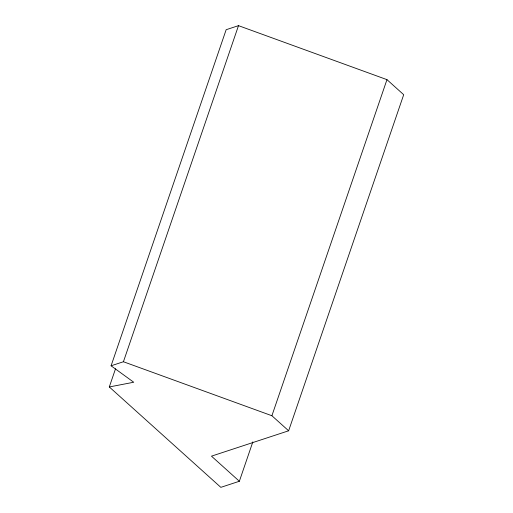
<?xml version="1.0" encoding="UTF-8"?>
<svg xmlns="http://www.w3.org/2000/svg" width="513" height="513" viewBox="0 0 513 513"><rect width="100%" height="100%" fill="white"/><g stroke="black" fill="none" stroke-linecap="round" stroke-linejoin="round"><path stroke-width="0.77" d="M115.521 368.783L109.301 386.949L133.733 382.243L111.084 365.801L226.156 29.709L238.5 25.65L386.969 79.643L403.699 94.7L288.633 430.792L211.471 456.16L239.359 481.265L252.832 441.898M111.084 365.801L123.428 361.742L238.5 25.65M288.633 430.792L271.903 415.735L386.969 79.643M239.359 481.265L220.84 487.35L109.301 386.949M123.428 361.742L271.903 415.735"/></g></svg>
